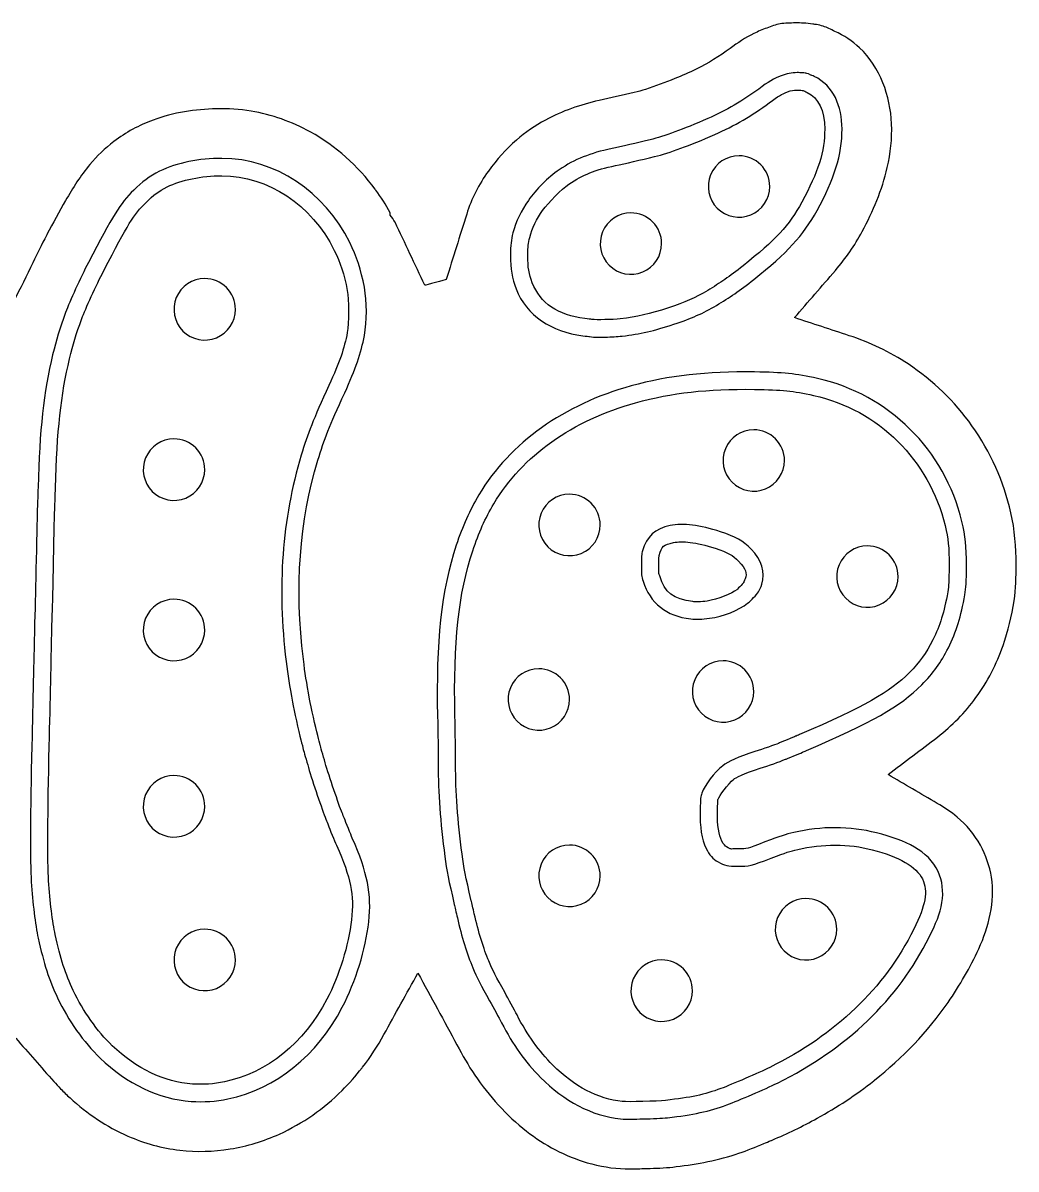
# Model space of a CAD drawing. Extents: x -7 to 363, y -7 to 111.
# Drawn here: x 261.4 to 363.2, y -6.3 to 111.3 of the extents above; entities that cross this region are included whole.
import ezdxf

# ---------------------------------------------------------------- set-up
doc = ezdxf.new("R2010")
doc.units = 0
doc.layers.get('0').update_dxf_attribs({"linetype": 'CONTINUOUS'})
doc.layers.add('Layer_2', color=7, linetype='CONTINUOUS')
doc.layers.add('Text', color=7, linetype='CONTINUOUS')

msp = doc.modelspace()

# ---------------------------------------------------------------- linework, layer by layer
at = {"color": 7}
for points in [[(340.590686, 111.258902)], [(340.78125, 106.166381)], [(281.77744, 97.367555)], [(329.81447, 58.000364)]]:
    msp.add_lwpolyline(points, close=True, dxfattribs=at)
for points in [[(336.41212, 75.470834), (336.41211, 75.471071)], [(303.96098, 35.230836), (303.96098, 35.228836)]]:
    msp.add_lwpolyline(points, dxfattribs=at)
for points in [[(337.67178, 110.7411), (337.215393, 110.573224), (336.763661, 110.391183), (336.328415, 110.173643)], [(339.017136, 111.16578), (338.554381, 111.075045), (338.112476, 110.904803), (337.67178, 110.7411)], [(340.590648, 111.258884), (340.065485, 111.250976), (339.536284, 111.25664), (339.017136, 111.16578)], [(341.422765, 111.241062), (341.145714, 111.256562), (340.868146, 111.261945), (340.590686, 111.258902)], [(342.388372, 111.136536), (342.069543, 111.192919), (341.745883, 111.22125), (341.422765, 111.241062)], [(342.763422, 111.096879), (342.637303, 111.099305), (342.512557, 111.115255), (342.388372, 111.136536)], [(343.425822, 110.927267), (343.209579, 110.999516), (342.988081, 111.059007), (342.763422, 111.096879)], [(344.637217, 110.398504), (344.235659, 110.579605), (343.845875, 110.790178), (343.425822, 110.927267)], [(336.328415, 110.173643), (335.467875, 109.751259), (334.666391, 109.219435), (333.897286, 108.649679)], [(347.185437, 108.703744), (346.44049, 109.4083), (345.572114, 109.978904), (344.637217, 110.398504)], [(333.897286, 108.649679), (332.810077, 107.834045), (331.639471, 107.133295), (330.425658, 106.523545)], [(349.561138, 105.135235), (349.026457, 106.470481), (348.235638, 107.714631), (347.185437, 108.703744)], [(330.425658, 106.523545), (329.704831, 106.163635), (328.959292, 105.856833), (328.21568, 105.547905)], [(339.14844, 105.853883), (338.40447, 105.568279), (337.82738, 105.228714), (336.83203, 104.484742)], [(340.78125, 106.166383), (340.27226, 106.166383), (339.64064, 106.042841), (339.14844, 105.853883)], [(341.32227, 106.142944), (341.14709, 106.158912), (340.97023, 106.166381), (340.78125, 106.166381)], [(341.60156, 106.107788), (341.49354, 106.126399), (341.40985, 106.13496), (341.32227, 106.142944)], [(342.17969, 105.922241), (341.77444, 106.125207), (341.70959, 106.089177), (341.60156, 106.107788)], [(342.52734, 105.764038), (342.37455, 105.832342), (342.1429, 105.940674), (342.17969, 105.922241)], [(328.21568, 105.547905), (327.233557, 105.146337), (326.240787, 104.768857), (325.230279, 104.44456)], [(345.38086, 100.387085), (345.37386, 102.683771), (344.50897, 104.878221), (342.52734, 105.764038)], [(350.461578, 100.912608), (350.395441, 102.356489), (350.097426, 103.792115), (349.561138, 105.135235)], [(324.053682, 104.1263), (322.859246, 103.838275), (321.661893, 103.562113), (320.460534, 103.304433)], [(325.230279, 104.44456), (324.843103, 104.320662), (324.449716, 104.21758), (324.053682, 104.1263)], [(336.83203, 104.484742), (335.28422, 103.327835), (333.44316, 102.258699), (331.60742, 101.453492)], [(281.242392, 102.455609), (279.029133, 102.414739), (276.807753, 102.072852), (274.725784, 101.305345)], [(284.767231, 102.213332), (283.603491, 102.406349), (282.421484, 102.484224), (281.242392, 102.455609)], [(320.460534, 103.304433), (318.549334, 102.882134), (316.680862, 102.233332), (314.958339, 101.298138)], [(274.725784, 101.305345), (273.284527, 100.775235), (271.913388, 100.043636), (270.697553, 99.10302)], [(290.841538, 100.088291), (288.956209, 101.132614), (286.894858, 101.863274), (284.767231, 102.213332)], [(314.958339, 101.298138), (313.898312, 100.724298), (312.899281, 100.037368), (311.988831, 99.247133)], [(331.60742, 101.453492), (329.05321, 100.333147), (327.12534, 99.636185), (325.71094, 99.287477)], [(297.501154, 94.202732), (295.730523, 96.604935), (293.456273, 98.643752), (290.841538, 100.088291)], [(342.8125, 92.029663), (344.56356, 95.219539), (345.38918, 97.755844), (345.38086, 100.387085)], [(350.018363, 96.437964), (350.353595, 97.902524), (350.520162, 99.409878), (350.461578, 100.912608)], [(270.697553, 99.10302), (269.796243, 98.407999), (268.970211, 97.615551), (268.235173, 96.74671)], [(311.988831, 99.247133), (310.906473, 98.309691), (309.939209, 97.24065), (309.10347, 96.078398)], [(325.71094, 99.287477), (324.4242, 98.970238), (322.67046, 98.566532), (321.78516, 98.381227)], [(321.78516, 98.381227), (319.50632, 97.904242), (317.98003, 97.297026), (316.36133, 96.197633)], [(268.235173, 96.74671), (267.279935, 95.610754), (266.48831, 94.349311), (265.744282, 93.068377)], [(281.77734, 97.367555), (279.43616, 97.371935), (277.18984, 96.949922), (275.37891, 96.051149)], [(294.89854, 88.738649), (292.27707, 93.980166), (287.26755, 97.357271), (281.77744, 97.367555)], [(347.435005, 89.86994), (348.551644, 91.945405), (349.489918, 94.134873), (350.018363, 96.437964)], [(275.37891, 96.051149), (274.36861, 95.549734), (273.58021, 94.971467), (272.73047, 94.119508)], [(309.10347, 96.078398), (308.137259, 94.730343), (307.375297, 93.233331), (306.880194, 91.649379)], [(316.36133, 96.197633), (315.22237, 95.424078), (314.01346, 94.196414), (313.21289, 93.07068)], [(272.73047, 94.119508), (271.33952, 92.724926), (270.57285, 91.501147), (268.07812, 86.683961)], [(297.557804, 94.125915), (297.565086, 94.115414), (297.516335, 94.182238), (297.501154, 94.202732)], [(299.039307, 91.802532), (298.595469, 92.607398), (298.09995, 93.383715), (297.557804, 94.125915)], [(265.744282, 93.068377), (265.076855, 91.915413), (264.45043, 90.739377), (263.833586, 89.558772)], [(313.21289, 93.07068), (312.48639, 92.04912), (311.92593, 90.892964), (311.62305, 89.72693)], [(299.050331, 91.564717), (299.045733, 91.643732), (299.048567, 91.724801), (299.039307, 91.802532)], [(336.33008, 84.961304), (339.71894, 87.643399), (341.39755, 89.452086), (342.8125, 92.029663)], [(299.537793, 90.833527), (299.375301, 91.077257), (299.212816, 91.320987), (299.050331, 91.564717)], [(302.585217, 84.365017), (301.569285, 86.521128), (300.553574, 88.677346), (299.537793, 90.833527)], [(306.880194, 91.649379), (306.1811, 89.414752), (305.478887, 87.181087), (304.778546, 84.946845)], [(263.78408, 89.463351), (263.299169, 88.54219), (262.841018, 87.607354), (262.384247, 86.672027)], [(263.833586, 89.558772), (263.828106, 89.547621), (263.798788, 89.491792), (263.78408, 89.463351)], [(311.62305, 89.72693), (311.43682, 89.00997), (311.37441, 88.481208), (311.37109, 87.412477)], [(344.69449, 85.875184), (345.744325, 87.105778), (346.678851, 88.438651), (347.435005, 89.86994)], [(296.38682, 84.152711), (296.04356, 85.944493), (295.59684, 87.34242), (294.89854, 88.738649)], [(311.37109, 87.412477), (311.36709, 86.066549), (311.53306, 85.052565), (311.94922, 83.980836)], [(262.384247, 86.672027), (261.091881, 84.036572), (259.800258, 81.400734), (258.508182, 78.765127)], [(268.07812, 86.683961), (267.2743, 85.131824), (266.17049, 82.747803), (265.73828, 81.558961)], [(340.496939, 81.046686), (341.895858, 82.656415), (343.29782, 84.263509), (344.69449, 85.875184)], [(304.778546, 84.946845), (304.778546, 84.946845), (302.589608, 84.364658), (302.585217, 84.365017)], [(332.50586, 82.303101), (333.84013, 83.090077), (334.87271, 83.807887), (336.33008, 84.961304)], [(296.38482, 79.215211), (296.65176, 80.692723), (296.67446, 82.651004), (296.38682, 84.152711)], [(311.94922, 83.980836), (313.00118, 81.271665), (315.59676, 79.57617), (318.78516, 79.185914)], [(328.12891, 80.359741), (329.9145, 80.952023), (331.12013, 81.485778), (332.50586, 82.303101)], [(265.73828, 81.558961), (265.12284, 79.866112), (264.79333, 78.792412), (264.41797, 77.244508)], [(322.82617, 79.148804), (324.6828, 79.360927), (326.09914, 79.686465), (328.12891, 80.359741)], [(346.113315, 79.193225), (344.241196, 79.811067), (342.369071, 80.428886), (340.496939, 81.046686)], [(294.36919, 73.340211), (295.50044, 75.80251), (296.05596, 77.395372), (296.38482, 79.215211)], [(318.78516, 79.185914), (319.09247, 79.148304), (319.46378, 79.099024), (319.4707, 79.098024)], [(319.4707, 79.098024), (320.06081, 79.012784), (320.47711, 79.041164), (321.08984, 79.053104)], [(321.08984, 79.053104), (321.70258, 79.065044), (322.32427, 79.091464), (322.82617, 79.148804)], [(352.154702, 76.294142), (350.286154, 77.530886), (348.246832, 78.508559), (346.113315, 79.193225)], [(264.41797, 77.244508), (263.50705, 73.488009), (263.06882, 69.42514), (262.91992, 63.640992)], [(336.41211, 75.471071), (331.435, 75.534401), (327.68515, 75.11818), (323.74023, 74.037477)], [(342.85353, 74.806771), (340.62603, 75.300842), (339.34499, 75.433513), (336.41212, 75.470834)], [(358.704514, 69.954617), (356.93508, 72.445837), (354.704334, 74.609269), (352.154702, 76.294142)], [(323.74023, 74.037477), (316.91536, 72.167819), (311.31093, 68.225545), (308.13281, 62.871461)], [(357.6797, 60.138802), (355.90283, 67.50381), (350.17583, 73.182656), (342.85353, 74.806771)], [(291.61528, 66.418336), (292.27088, 68.592855), (292.78887, 69.900475), (294.36919, 73.340211)], [(362.699227, 61.030696), (361.972781, 64.229748), (360.60612, 67.281573), (358.704514, 69.954617)], [(290.12896, 46.017946), (289.22502, 53.341865), (289.73574, 60.184112), (291.61528, 66.418336)], [(262.91992, 63.640992), (262.90152, 62.924543), (262.87112, 62.017373), (262.85552, 61.699586)], [(308.13281, 62.871461), (307.19499, 61.291551), (306.45118, 59.629084), (305.8125, 57.711305)], [(262.85552, 61.699586), (262.82762, 61.132501), (262.77892, 58.863162), (262.72857, 56.260133)], [(358.13673, 55.589974), (358.13973, 57.637099), (358.04003, 58.645214), (357.6797, 60.138802)], [(363.228302, 55.717564), (363.226097, 57.499526), (363.090529, 59.28917), (362.699227, 61.030696)], [(305.8125, 57.711305), (304.26905, 53.076797), (303.71589, 47.786806), (303.89258, 40.183961)], [(326.62893, 56.658568), (326.8969, 57.61443), (327.05541, 57.765365), (328.09963, 57.974974)], [(328.09963, 57.974974), (328.55344, 58.066064), (329.10818, 58.087236), (329.81447, 58.000364)], [(329.81445, 58.000368), (330.52059, 57.913518), (331.36942, 57.717115), (332.37109, 57.390992)], [(326.58203, 55.658568), (326.58185, 56.471102), (326.59793, 56.548241), (326.62893, 56.658568)], [(332.37109, 57.390992), (333.73884, 56.945684), (334.14902, 56.699791), (334.77148, 56.068727)], [(262.72857, 56.260133), (262.67837, 53.665449), (262.61301, 51.069924), (262.60747, 50.963258)], [(326.67773, 54.555052), (326.52547, 55.039072), (326.58203, 54.672089), (326.58203, 55.658568)], [(334.77148, 56.068727), (335.57202, 55.257118), (335.63264, 54.817843), (335.45312, 54.265992)], [(357.97071, 52.613412), (358.10101, 53.366061), (358.13393, 53.932947), (358.13673, 55.589974)], [(363.032821, 52.019902), (363.213278, 53.243422), (363.225662, 54.483249), (363.228302, 55.717564)], [(330.07617, 51.922239), (328.06664, 52.160068), (327.21026, 52.86224), (326.67773, 54.555052)], [(335.45312, 54.265992), (335.40462, 54.116897), (335.1609, 53.673698), (335.31641, 53.908571)], [(334.58203, 53.144899), (334.11929, 52.772567), (332.60921, 52.125776), (331.55078, 51.982789)], [(335.31641, 53.908571), (335.34431, 53.950731), (334.73949, 53.271596), (334.58203, 53.144899)], [(331.55078, 51.982789), (330.91192, 51.896479), (330.32811, 51.892429), (330.07617, 51.922239)], [(356.28321, 47.199349), (357.10314, 48.830878), (357.59279, 50.430496), (357.97071, 52.613412)], [(361.892855, 47.427936), (362.413167, 48.919305), (362.78023, 50.461597), (363.032821, 52.019902)], [(262.60747, 50.963258), (262.58527, 50.535647), (262.55777, 49.535863), (262.53907, 48.605836)], [(262.53907, 48.605836), (262.49017, 46.167462), (262.39225, 41.838329), (262.28126, 37.148805)], [(353.56056, 43.402474), (354.70977, 44.558745), (355.53592, 45.712355), (356.28321, 47.199349)], [(359.10364, 42.080447), (360.294593, 43.709815), (361.232117, 45.521587), (361.892855, 47.427936)], [(290.77349, 41.935914), (290.44168, 43.722592), (290.31355, 44.522211), (290.12896, 46.017946)], [(341.72267, 36.654427), (348.44463, 39.549766), (351.30118, 41.129195), (353.56056, 43.402474)], [(291.59771, 38.211305), (291.39945, 38.982447), (290.90978, 41.202048), (290.77349, 41.935914)], [(355.164929, 38.040726), (356.655818, 39.196761), (357.99352, 40.553941), (359.10364, 42.080447)], [(303.89258, 40.183961), (303.93008, 38.570991), (303.96158, 36.316209), (303.96098, 35.230836)], [(291.85552, 37.201539), (291.81432, 37.368267), (291.70482, 37.794695), (291.59771, 38.211305)], [(350.092966, 34.195975), (351.783412, 35.477834), (353.476341, 36.756429), (355.164929, 38.040726)], [(262.28126, 37.148805), (262.11891, 30.288757), (262.08721, 25.312666), (262.22466, 23.19568)], [(292.36528, 35.404664), (292.15306, 36.12769), (291.86743, 37.153285), (291.85552, 37.201539)], [(340.42189, 36.111459), (340.8292, 36.274721), (341.07582, 36.367712), (341.33985, 36.486459)], [(341.33985, 36.486459), (341.38545, 36.506979), (341.57678, 36.591588), (341.72267, 36.654427)], [(294.09966, 30.279664), (293.76988, 31.092248), (292.76968, 34.026902), (292.36528, 35.404664)], [(336.99024, 34.843881), (337.86875, 35.122724), (338.93796, 35.483551), (339.56642, 35.761849)], [(339.56642, 35.761849), (339.53952, 35.749949), (340.02899, 35.953984), (340.42189, 36.111459)], [(303.96098, 35.228836), (303.96004, 32.354198), (304.1816, 29.327346), (304.64262, 25.789383)], [(334.26759, 33.716927), (334.42571, 33.844776), (335.32722, 34.316025), (336.99024, 34.843881)], [(355.136714, 31.240641), (353.455465, 32.22575), (351.774215, 33.21086), (350.092966, 34.195975)], [(332.66407, 31.666146), (332.76654, 31.943895), (333.69272, 33.252127), (334.26759, 33.716927)], [(332.61137, 30.529424), (332.62257, 31.117762), (332.63627, 31.449748), (332.64847, 31.580206)], [(332.64847, 31.580206), (332.66067, 31.710664), (332.63407, 31.584706), (332.66407, 31.666146)], [(357.174468, 29.840323), (356.543054, 30.372441), (355.853497, 30.832078), (355.136714, 31.240641)], [(294.33989, 29.674196), (294.27799, 29.838167), (294.18069, 30.079993), (294.09966, 30.279664)], [(295.15239, 27.683961), (295.01494, 27.995905), (294.46923, 29.331741), (294.33989, 29.674196)], [(333.05863, 27.377081), (332.72967, 28.070927), (332.57921, 28.844254), (332.61137, 30.529424)], [(359.567473, 26.94945), (358.964935, 28.055135), (358.138972, 29.033151), (357.174468, 29.840323)], [(340.41801, 28.254034), (339.58228, 28.056176), (339.06568, 27.886395), (337.4766, 27.285284)], [(348.92387, 28.214974), (346.18971, 28.912016), (343.22834, 28.919389), (340.41801, 28.254034)], [(355.23246, 24.242318), (354.20958, 26.428206), (351.88997, 27.458803), (348.92387, 28.214974)], [(296.83599, 19.109742), (297.15695, 21.930204), (296.70305, 24.164772), (295.15239, 27.683961)], [(333.52152, 26.800909), (333.39715, 26.869259), (333.23366, 27.007921), (333.05863, 27.377081)], [(337.4766, 27.285284), (335.46821, 26.525553), (335.78141, 26.577555), (334.68559, 26.576299)], [(334.68559, 26.576299), (333.70165, 26.575199), (334.12681, 26.46826), (333.52152, 26.800909)], [(360.704119, 23.657013), (360.522446, 24.810207), (360.120454, 25.923382), (359.567473, 26.94945)], [(304.64262, 25.789383), (304.82874, 24.361009), (305.02937, 23.338156), (305.61332, 20.855789)], [(355.62113, 21.060677), (355.8099, 22.162533), (355.67573, 23.29506), (355.23246, 24.242318)], [(360.581704, 19.883514), (360.827309, 21.122726), (360.902202, 22.405492), (360.704119, 23.657013)], [(262.22466, 23.19568), (262.36547, 21.025985), (262.62206, 18.8329), (262.93364, 17.416383)], [(305.61332, 20.855789), (305.65882, 20.662465), (305.80176, 20.046329), (305.92387, 19.512039)], [(354.33012, 17.53724), (354.98865, 18.855293), (355.43236, 19.958822), (355.62113, 21.060677)], [(294.11919, 10.332399), (295.50872, 13.003943), (296.50629, 16.212451), (296.83599, 19.109742)], [(305.92387, 19.512039), (306.35467, 17.627036), (306.92372, 15.755449), (307.50785, 14.38118)], [(359.399923, 16.335613), (359.916198, 17.472197), (360.342821, 18.655868), (360.581704, 19.883514)], [(262.93364, 17.416383), (263.49414, 14.868308), (264.06454, 13.087721), (264.91802, 11.291383)], [(338.75199, 2.566533), (345.82977, 6.05928), (351.11773, 11.107717), (354.33012, 17.53724)], [(356.249007, 10.82671), (357.460294, 12.564395), (358.518186, 14.40954), (359.399923, 16.335613)], [(307.50785, 14.38118), (307.9072, 13.441602), (308.35939, 12.55814), (309.22465, 11.008133)], [(298.39011, 7.536578), (299.553774, 9.63909), (300.718931, 11.740776), (301.883225, 13.842947)], [(301.883225, 13.842947), (303.217431, 11.388113), (304.55463, 8.934893), (305.886625, 6.478869)], [(264.91802, 11.291383), (266.0225, 8.966788), (267.57217, 6.766235), (269.30278, 5.107789)], [(309.22465, 11.008133), (309.6203, 10.299372), (310.19118, 9.244396), (310.46098, 8.72493)], [(348.712775, 2.857487), (351.587629, 5.135894), (354.150231, 7.81586), (356.249007, 10.82671)], [(282.38677, 0.93591), (287.33719, 1.96209), (291.56418, 5.420127), (294.11919, 10.332399)], [(310.46098, 8.72493), (311.60582, 6.520624), (312.88237, 4.726398), (314.45707, 3.144853)], [(260.647784, 7.155802), (261.942878, 5.67908), (263.234916, 4.199668), (264.532315, 2.724968)], [(296.204007, 4.186005), (297.02059, 5.242252), (297.748302, 6.366136), (298.39011, 7.536578)], [(305.886625, 6.478869), (306.438088, 5.416158), (307.040985, 4.379413), (307.711159, 3.386927)], [(269.30278, 5.107789), (272.02127, 2.50267), (275.27601, 0.90407), (278.63091, 0.68201)], [(294.093628, 1.793699), (294.82631, 2.520592), (295.511124, 3.295537), (296.145165, 4.109852)], [(296.145165, 4.109852), (296.138758, 4.102129), (296.188265, 4.165544), (296.204007, 4.186005)], [(264.532315, 2.724968), (264.760823, 2.471526), (264.990611, 2.218646), (265.232329, 1.977791)], [(307.711159, 3.386927), (309.174904, 1.214739), (310.946259, -0.762825), (313.020304, -2.369055)], [(314.45707, 3.144853), (316.87687, 0.714533), (319.68461, -0.801727), (322.6641, -1.103197)], [(333.57426, 0.330213), (334.83968, 0.797893), (337.4847, 1.941163), (338.75199, 2.566533)], [(342.824582, -1.0501), (344.861133, 0.072808), (346.810387, 1.355706), (348.636244, 2.796604)], [(348.636244, 2.796604), (348.632528, 2.794147), (348.692044, 2.840926), (348.712775, 2.857487)], [(265.232329, 1.977791), (265.551844, 1.663151), (265.862206, 1.33866), (266.197526, 1.040411)], [(287.678565, -2.663114), (290.065692, -1.585506), (292.237396, -0.050502), (294.093628, 1.793699)], [(266.197526, 1.040411), (267.95409, -0.565057), (269.95556, -1.912246), (272.136479, -2.870759)], [(278.63091, 0.68201), (279.89901, 0.59811), (281.16232, 0.68209), (282.38677, 0.93591)], [(327.48051, -0.986197), (330.10155, -0.696767), (331.74884, -0.344447), (333.57426, 0.330213)], [(322.6641, -1.103197), (323.34528, -1.172097), (324.04668, -1.136197), (325.00199, -1.111197)], [(325.00199, -1.111197), (325.95731, -1.085997), (326.87882, -1.052697), (327.48051, -0.986197)], [(338.202449, -3.288809), (339.774033, -2.608978), (341.325226, -1.878318), (342.824582, -1.0501)], [(272.136479, -2.870759), (273.822894, -3.612034), (275.617373, -4.112624), (277.44844, -4.322713)], [(282.627755, -4.196896), (284.369384, -3.912141), (286.070911, -3.389957), (287.678565, -2.663114)], [(313.020304, -2.369055), (314.880202, -3.809726), (316.988899, -4.948943), (319.253127, -5.604993)], [(337.350369, -3.651254), (337.604157, -3.544921), (337.857428, -3.437372), (338.110202, -3.328639)], [(338.110202, -3.328639), (338.115556, -3.326561), (338.176584, -3.299933), (338.202449, -3.288809)], [(277.44844, -4.322713), (279.169791, -4.516808), (280.917775, -4.473412), (282.627755, -4.196896)], [(328.365409, -6.008372), (330.547298, -5.75522), (332.722334, -5.352636), (334.803572, -4.637636)], [(334.803572, -4.637636), (335.664578, -4.341107), (336.509237, -3.999538), (337.350369, -3.651254)], [(319.253127, -5.604993), (320.520674, -5.972056), (321.832681, -6.191588), (323.152046, -6.237107)], [(323.152046, -6.237107), (323.721197, -6.256704), (324.290632, -6.237107), (324.859198, -6.210234)], [(324.859198, -6.210234), (325.07507, -6.202045), (325.291036, -6.197081), (325.506971, -6.191166)], [(325.506971, -6.191166), (325.56267, -6.189843), (325.636593, -6.187449), (325.699196, -6.185874)], [(325.699196, -6.185874), (326.589827, -6.164129), (327.481051, -6.120361), (328.365409, -6.008372)]]:
    msp.add_open_spline(points, degree=3, dxfattribs=at)
at = {"layer": 'Layer_2', "color": 7}
for points in [[(334.813599, 97.643452)], [(323.726761, 91.785066)], [(280.009341, 85.044772)], [(336.325441, 69.548396)], [(276.859671, 68.603495)], [(317.427421, 62.934089)], [(347.97922, 57.642643)], [(276.859671, 52.162218)], [(333.175771, 45.862878)], [(314.277751, 45.043963)], [(276.859671, 34.083112)], [(317.427421, 26.964858)], [(341.67988, 21.484432)], [(280.009341, 18.334762)], [(326.876431, 15.185092)]]:
    msp.add_lwpolyline(points, close=True, dxfattribs=at)
for points in [[(334.813599, 97.643452), (333.539676, 97.643452), (332.391192, 96.87606), (331.903683, 95.699109)], [(337.040752, 96.720935), (336.450074, 97.311613), (335.648943, 97.643452), (334.813599, 97.643452)], [(337.963269, 94.493782), (337.963269, 95.329127), (337.63143, 96.130258), (337.040752, 96.720935)], [(331.903683, 95.699109), (331.416174, 94.522158), (331.685647, 93.167429), (332.586446, 92.266629)], [(336.018926, 91.583867), (337.195877, 92.071376), (337.963269, 93.21986), (337.963269, 94.493782)], [(323.726761, 91.785066), (322.452838, 91.785066), (321.304354, 91.017674), (320.816845, 89.840723)], [(325.953914, 90.862549), (325.363236, 91.453227), (324.562105, 91.785066), (323.726761, 91.785066)], [(332.586446, 92.266629), (333.487245, 91.36583), (334.841975, 91.096358), (336.018926, 91.583867)], [(326.876431, 88.635396), (326.876431, 89.470741), (326.544591, 90.271872), (325.953914, 90.862549)], [(320.816845, 89.840723), (320.329336, 88.663772), (320.598808, 87.309042), (321.499608, 86.408243)], [(324.932087, 85.725481), (326.109038, 86.21299), (326.876431, 87.361474), (326.876431, 88.635396)], [(321.499608, 86.408243), (322.400407, 85.507444), (323.755136, 85.237971), (324.932087, 85.725481)], [(280.009341, 85.044772), (278.735418, 85.044772), (277.586934, 84.27738), (277.099425, 83.100429)], [(282.236494, 84.122255), (281.645816, 84.712933), (280.844685, 85.044772), (280.009341, 85.044772)], [(283.159011, 81.895102), (283.159011, 82.730447), (282.827172, 83.531578), (282.236494, 84.122255)], [(277.099425, 83.100429), (276.611916, 81.923478), (276.881389, 80.568749), (277.782188, 79.667949)], [(281.214668, 78.985187), (282.391619, 79.472696), (283.159011, 80.62118), (283.159011, 81.895102)], [(277.782188, 79.667949), (278.682987, 78.76715), (280.037717, 78.497678), (281.214668, 78.985187)], [(336.325441, 69.548396), (335.051518, 69.548396), (333.903034, 68.781004), (333.415525, 67.604053)], [(338.552594, 68.625879), (337.961916, 69.216557), (337.160785, 69.548396), (336.325441, 69.548396)], [(276.859671, 68.603495), (275.585748, 68.603495), (274.437264, 67.836103), (273.949755, 66.659152)], [(279.086824, 67.680978), (278.496146, 68.271656), (277.695015, 68.603495), (276.859671, 68.603495)], [(339.475111, 66.398726), (339.475111, 67.23407), (339.143271, 68.035201), (338.552594, 68.625879)], [(280.009341, 65.453825), (280.009341, 66.289169), (279.677502, 67.0903), (279.086824, 67.680978)], [(333.415525, 67.604053), (332.928016, 66.427102), (333.197488, 65.072372), (334.098288, 64.171573)], [(273.949755, 66.659152), (273.462246, 65.482201), (273.731719, 64.127471), (274.632518, 63.226672)], [(337.530767, 63.48881), (338.707718, 63.976319), (339.475111, 65.124803), (339.475111, 66.398726)], [(278.064998, 62.543909), (279.241949, 63.031418), (280.009341, 64.179902), (280.009341, 65.453825)], [(334.098288, 64.171573), (334.999087, 63.270774), (336.353816, 63.001301), (337.530767, 63.48881)], [(274.632518, 63.226672), (275.533317, 62.325873), (276.888047, 62.0564), (278.064998, 62.543909)], [(317.427421, 62.934089), (316.153498, 62.934089), (315.005014, 62.166697), (314.517505, 60.989746)], [(319.654574, 62.011572), (319.063896, 62.60225), (318.262765, 62.934089), (317.427421, 62.934089)], [(320.577091, 59.784419), (320.577091, 60.619763), (320.245251, 61.420894), (319.654574, 62.011572)], [(314.517505, 60.989746), (314.029996, 59.812795), (314.299468, 58.458065), (315.200268, 57.557266)], [(318.632747, 56.874503), (319.809698, 57.362012), (320.577091, 58.510496), (320.577091, 59.784419)], [(347.97922, 57.642643), (346.705297, 57.642643), (345.556813, 56.875251), (345.069304, 55.6983)], [(350.206373, 56.720126), (349.615695, 57.310804), (348.814564, 57.642643), (347.97922, 57.642643)], [(315.200268, 57.557266), (316.101067, 56.656467), (317.455796, 56.386994), (318.632747, 56.874503)], [(351.12889, 54.492973), (351.12889, 55.328318), (350.79705, 56.129449), (350.206373, 56.720126)], [(345.069304, 55.6983), (344.581795, 54.521349), (344.851267, 53.16662), (345.752067, 52.26582)], [(349.184546, 51.583058), (350.361497, 52.070567), (351.12889, 53.219051), (351.12889, 54.492973)], [(276.859671, 52.162218), (275.585748, 52.162218), (274.437264, 51.394825), (273.949755, 50.217874)], [(279.086824, 51.239701), (278.496146, 51.830378), (277.695015, 52.162218), (276.859671, 52.162218)], [(345.752067, 52.26582), (346.652866, 51.365021), (348.007595, 51.095549), (349.184546, 51.583058)], [(280.009341, 49.012548), (280.009341, 49.847892), (279.677502, 50.649023), (279.086824, 51.239701)], [(273.949755, 50.217874), (273.462246, 49.040923), (273.731719, 47.686194), (274.632518, 46.785395)], [(278.064998, 46.102632), (279.241949, 46.590141), (280.009341, 47.738625), (280.009341, 49.012548)], [(274.632518, 46.785395), (275.533317, 45.884595), (276.888047, 45.615123), (278.064998, 46.102632)], [(333.175771, 45.862878), (331.901848, 45.862878), (330.753364, 45.095485), (330.265855, 43.918534)], [(335.402924, 44.940361), (334.812246, 45.531038), (334.011115, 45.862878), (333.175771, 45.862878)], [(314.277751, 45.043963), (313.003828, 45.043963), (311.855344, 44.276571), (311.367835, 43.09962)], [(316.504904, 44.121446), (315.914226, 44.712124), (315.113095, 45.043963), (314.277751, 45.043963)], [(336.325441, 42.713208), (336.325441, 43.548552), (335.993601, 44.349683), (335.402924, 44.940361)], [(317.427421, 41.894293), (317.427421, 42.729638), (317.095581, 43.530769), (316.504904, 44.121446)], [(330.265855, 43.918534), (329.778346, 42.741583), (330.047818, 41.386854), (330.948618, 40.486055)], [(311.367835, 43.09962), (310.880326, 41.922669), (311.149798, 40.56794), (312.050598, 39.66714)], [(334.381097, 39.803292), (335.558048, 40.290801), (336.325441, 41.439285), (336.325441, 42.713208)], [(315.483077, 38.984378), (316.660028, 39.471887), (317.427421, 40.620371), (317.427421, 41.894293)], [(330.948618, 40.486055), (331.849417, 39.585255), (333.204146, 39.315783), (334.381097, 39.803292)], [(312.050598, 39.66714), (312.951397, 38.766341), (314.306126, 38.496869), (315.483077, 38.984378)], [(276.859671, 34.083112), (275.585748, 34.083112), (274.437264, 33.315719), (273.949755, 32.138768)], [(279.086824, 33.160595), (278.496146, 33.751273), (277.695015, 34.083112), (276.859671, 34.083112)], [(280.009341, 30.933442), (280.009341, 31.768786), (279.677502, 32.569917), (279.086824, 33.160595)], [(273.949755, 32.138768), (273.462246, 30.961817), (273.731719, 29.607088), (274.632518, 28.706289)], [(278.064998, 28.023526), (279.241949, 28.511035), (280.009341, 29.659519), (280.009341, 30.933442)], [(274.632518, 28.706289), (275.533317, 27.805489), (276.888047, 27.536017), (278.064998, 28.023526)], [(317.427421, 26.964858), (316.153498, 26.964858), (315.005014, 26.197465), (314.517505, 25.020514)], [(319.654574, 26.042341), (319.063896, 26.633018), (318.262765, 26.964858), (317.427421, 26.964858)], [(320.577091, 23.815188), (320.577091, 24.650532), (320.245251, 25.451663), (319.654574, 26.042341)], [(314.517505, 25.020514), (314.029996, 23.843563), (314.299468, 22.488834), (315.200268, 21.588035)], [(318.632747, 20.905272), (319.809698, 21.392781), (320.577091, 22.541265), (320.577091, 23.815188)], [(315.200268, 21.588035), (316.101067, 20.687235), (317.455796, 20.417763), (318.632747, 20.905272)], [(341.67988, 21.484432), (340.405957, 21.484432), (339.257473, 20.717039), (338.769964, 19.540088)], [(343.907033, 20.561915), (343.316355, 21.152593), (342.515224, 21.484432), (341.67988, 21.484432)], [(344.82955, 18.334762), (344.82955, 19.170106), (344.49771, 19.971237), (343.907033, 20.561915)], [(338.769964, 19.540088), (338.282455, 18.363137), (338.551927, 17.008408), (339.452727, 16.107609)], [(280.009341, 18.334762), (278.735418, 18.334762), (277.586934, 17.567369), (277.099425, 16.390418)], [(282.236494, 17.412245), (281.645816, 18.002923), (280.844685, 18.334762), (280.009341, 18.334762)], [(342.885206, 15.424846), (344.062157, 15.912355), (344.82955, 17.060839), (344.82955, 18.334762)], [(283.159011, 15.185092), (283.159011, 16.020436), (282.827172, 16.821567), (282.236494, 17.412245)], [(277.099425, 16.390418), (276.611916, 15.213467), (276.881389, 13.858738), (277.782188, 12.957939)], [(339.452727, 16.107609), (340.353526, 15.206809), (341.708255, 14.937337), (342.885206, 15.424846)], [(281.214668, 12.275176), (282.391619, 12.762685), (283.159011, 13.911169), (283.159011, 15.185092)], [(326.876431, 15.185092), (325.602508, 15.185092), (324.454024, 14.417699), (323.966515, 13.240748)], [(329.103584, 14.262575), (328.512906, 14.853253), (327.711775, 15.185092), (326.876431, 15.185092)], [(330.026101, 12.035422), (330.026101, 12.870766), (329.694261, 13.671897), (329.103584, 14.262575)], [(277.782188, 12.957939), (278.682987, 12.057139), (280.037717, 11.787667), (281.214668, 12.275176)], [(323.966515, 13.240748), (323.479006, 12.063797), (323.748478, 10.709068), (324.649278, 9.808269)], [(328.081757, 9.125506), (329.258708, 9.613015), (330.026101, 10.761499), (330.026101, 12.035422)], [(324.649278, 9.808269), (325.550077, 8.907469), (326.904806, 8.637997), (328.081757, 9.125506)]]:
    msp.add_open_spline(points, degree=3, dxfattribs=at)
at = {"layer": 'Text', "color": 7}
for points in [[(319.726201, 80.863646)], [(331.789418, 50.216093)], [(278.749082, 2.461351)], [(322.844368, 0.67123)]]:
    msp.add_lwpolyline(points, close=True, dxfattribs=at)
for points in [[(337.899765, 103.057336), (338.872509, 103.78441), (339.124092, 103.935348), (339.788131, 104.190268)], [(339.788131, 104.190268), (340.193651, 104.34595), (340.385309, 104.383179), (340.781134, 104.383179)], [(340.781134, 104.383179), (341.050903, 104.383179), (341.320842, 104.358517), (341.381007, 104.328381)], [(341.381007, 104.328381), (341.441166, 104.298239), (341.629623, 104.21134), (341.799788, 104.135269)], [(341.799788, 104.135269), (342.947275, 103.622329), (343.592473, 102.275818), (343.598463, 100.381463)], [(332.324862, 99.821612), (334.288769, 100.683036), (336.232815, 101.811376), (337.899765, 103.057336)], [(343.598463, 100.381463), (343.605657, 98.107964), (342.92708, 95.942903), (341.249528, 92.886928)], [(326.139402, 97.556775), (327.718004, 97.945965), (329.719405, 98.678784), (332.324862, 99.821612)], [(322.151441, 96.635292), (323.082647, 96.830205), (324.830424, 97.234055), (326.139402, 97.556775)], [(317.363955, 94.723204), (318.835733, 95.722811), (319.985079, 96.181848), (322.151441, 96.635292)], [(276.172142, 94.453228), (277.632518, 95.178015), (279.664956, 95.58861), (281.77274, 95.584667)], [(281.77274, 95.584667), (286.534714, 95.575747), (290.947351, 92.650723), (293.302378, 87.941954)], [(273.991468, 92.858909), (274.766854, 93.636314), (275.275626, 94.008282), (276.172142, 94.453228)], [(314.666621, 92.036521), (315.230582, 92.829541), (316.634063, 94.22748), (317.363955, 94.723204)], [(269.662108, 85.86318), (272.148502, 90.664278), (272.714088, 91.578189), (273.991468, 92.858909)], [(341.249528, 92.886928), (339.939063, 90.49969), (338.541133, 88.985599), (335.222552, 86.359131)], [(313.350091, 89.277698), (313.584181, 90.178884), (314.070924, 91.198882), (314.666621, 92.036521)], [(313.155019, 87.406524), (313.158295, 88.459751), (313.172198, 88.592849), (313.350091, 89.277698)], [(293.302378, 87.941954), (293.929415, 86.688207), (294.311879, 85.504333), (294.635338, 83.815902)], [(313.611923, 84.624469), (313.249119, 85.558809), (313.151095, 86.155657), (313.155019, 87.406524)], [(267.414226, 80.949713), (267.756892, 81.892261), (268.902798, 84.397001), (269.662108, 85.86318)], [(335.222552, 86.359131), (333.800942, 85.23401), (332.876407, 84.590466), (331.600438, 83.837874)], [(319.001777, 80.955786), (316.240442, 81.293769), (314.425558, 82.529091), (313.611923, 84.624469)], [(294.635338, 83.815902), (294.793489, 82.990383), (294.790975, 80.416792), (294.63118, 79.532367)], [(331.600438, 83.837874), (330.301798, 83.071915), (329.287761, 82.622912), (327.568867, 82.052755)], [(327.568867, 82.052755), (325.603233, 81.400751), (324.387738, 81.122573), (322.623891, 80.921052)], [(266.151448, 76.823662), (266.515827, 78.326301), (266.81046, 79.289), (267.414226, 80.949713)], [(319.726201, 80.863646), (319.639585, 80.876156), (319.313594, 80.917625), (319.001777, 80.955786)], [(322.623891, 80.921052), (321.871983, 80.835148), (320.158499, 80.801201), (319.726201, 80.863646)], [(294.63118, 79.532367), (294.330399, 77.8679), (293.853741, 76.487927), (292.749057, 74.08346)], [(264.703242, 63.5951), (264.850389, 69.311357), (265.278876, 73.225317), (266.151448, 76.823662)], [(292.749057, 74.08346), (291.157888, 70.620096), (290.582437, 69.172155), (289.907576, 66.933737)], [(324.2106, 72.316136), (327.995162, 73.352909), (331.518484, 73.749785), (336.38793, 73.687825)], [(336.38793, 73.687825), (339.283447, 73.65098), (340.301439, 73.54696), (342.466781, 73.066675)], [(342.466781, 73.066675), (349.125649, 71.589712), (354.323153, 66.44331), (355.944956, 59.721034)], [(309.665494, 61.961719), (312.568544, 66.852387), (317.762079, 70.549582), (324.2106, 72.316136)], [(289.907576, 66.933737), (287.949583, 60.439314), (287.42973, 53.338928), (288.360256, 45.799531)], [(264.636658, 61.610816), (264.654549, 61.974601), (264.684515, 62.867529), (264.703242, 63.5951)], [(264.512763, 56.224901), (264.563007, 58.823369), (264.618762, 61.24703), (264.636658, 61.610816)], [(307.503308, 57.149672), (308.109015, 58.96843), (308.795202, 60.495579), (309.665494, 61.961719)], [(332.923299, 59.085987), (330.759067, 59.790616), (329.102517, 59.994367), (327.74819, 59.722514)], [(327.74819, 59.722514), (326.228279, 59.417419), (325.319883, 58.589418), (324.913059, 57.138314)], [(336.041189, 57.320484), (335.234181, 58.138646), (334.424073, 58.597368), (332.923299, 59.085987)], [(355.944956, 59.721034), (356.286619, 58.304847), (356.356321, 57.599953), (356.352945, 55.594982)], [(305.676115, 40.224653), (305.501875, 47.722247), (306.04782, 52.779282), (307.503308, 57.149672)], [(324.913059, 57.138314), (324.822493, 56.815286), (324.798316, 56.502833), (324.798505, 55.657975)], [(337.148745, 53.714652), (337.544854, 54.932333), (337.159587, 56.186627), (336.041189, 57.320484)], [(264.388729, 50.870481), (264.406707, 51.216945), (264.462519, 53.626436), (264.512763, 56.224901)], [(324.798505, 55.657975), (324.798505, 54.658155), (324.810587, 54.549472), (324.977104, 54.020151)], [(356.352945, 55.594982), (356.350173, 53.951488), (356.332, 53.602562), (356.213446, 52.917773)], [(324.977104, 54.020151), (325.688262, 51.759494), (327.344667, 50.448892), (329.868119, 50.15024)], [(335.698946, 51.756049), (336.063709, 52.049541), (336.595928, 52.613471), (336.802156, 52.924979)], [(336.802156, 52.924979), (336.899159, 53.071502), (337.055125, 53.42686), (337.148745, 53.714652)], [(356.213446, 52.917773), (355.852916, 50.835325), (355.433544, 49.482806), (354.689012, 48.001302)], [(331.789418, 50.216093), (333.194001, 50.405842), (334.813895, 51.043915), (335.698946, 51.756049)], [(264.322536, 48.571235), (264.340967, 49.489357), (264.370757, 50.524018), (264.388729, 50.870481)], [(329.868119, 50.15024), (330.361792, 50.091814), (331.042071, 50.115127), (331.789418, 50.216093)], [(264.065308, 37.10648), (264.176322, 41.797214), (264.273483, 46.127607), (264.322536, 48.571235)], [(354.689012, 48.001302), (354.003719, 46.637684), (353.341583, 45.713823), (352.294375, 44.660182)], [(288.360256, 45.799531), (288.547775, 44.280156), (288.684301, 43.411735), (289.018808, 41.610489)], [(352.294375, 44.660182), (350.2692, 42.622547), (347.692385, 41.167469), (341.017939, 38.292595)], [(289.018808, 41.610489), (289.174213, 40.77371), (289.649215, 38.634297), (289.871959, 37.767904)], [(305.744255, 35.228017), (305.744885, 36.347794), (305.713962, 38.59628), (305.676115, 40.224653)], [(289.871959, 37.767904), (289.978847, 37.352154), (290.092795, 36.904637), (290.12518, 36.773428)], [(339.758071, 37.766808), (339.359637, 37.607114), (338.948605, 37.438783), (338.844666, 37.39276)], [(340.608482, 38.113839), (340.539189, 38.082676), (340.156504, 37.926516), (339.758071, 37.766808)], [(341.017939, 38.292595), (340.86203, 38.225438), (340.677774, 38.145002), (340.608482, 38.113839)], [(264.004287, 23.310976), (263.881002, 25.210378), (263.903352, 30.263381), (264.065308, 37.10648)], [(290.12518, 36.773428), (290.17834, 36.558015), (290.43844, 35.638765), (290.654778, 34.901717)], [(336.450923, 36.542532), (334.71555, 35.991711), (333.692594, 35.546637), (333.145779, 35.104518)], [(338.844666, 37.39276), (338.490782, 37.236051), (337.271998, 36.803148), (336.450923, 36.542532)], [(290.654778, 34.901717), (291.085993, 33.432592), (292.044495, 30.603804), (292.447722, 29.61024)], [(306.409717, 26.019698), (305.956102, 29.500928), (305.743348, 32.444905), (305.744255, 35.228017)], [(333.145779, 35.104518), (332.266461, 34.393568), (331.305566, 33.135244), (330.991153, 32.282968)], [(330.991153, 32.282968), (330.869425, 31.952984), (330.850413, 31.752891), (330.827685, 30.562404)], [(330.827685, 30.562404), (330.793039, 28.747388), (330.97, 27.61883), (331.44698, 26.6128)], [(292.447722, 29.61024), (292.525046, 29.419717), (292.625785, 29.164619), (292.671581, 29.043356)], [(292.671581, 29.043356), (292.833033, 28.615858), (293.34207, 27.369099), (293.52031, 26.96458)], [(340.828958, 26.519526), (343.358509, 27.118404), (346.048138, 27.106612), (348.482644, 26.485963)], [(293.52031, 26.96458), (295.024523, 23.550785), (295.358527, 21.895268), (295.064436, 19.310914)], [(307.349718, 21.263716), (306.76941, 23.730613), (306.589167, 24.642562), (306.409717, 26.019698)], [(331.44698, 26.6128), (331.746822, 25.980403), (332.157167, 25.51635), (332.661744, 25.239046)], [(338.10748, 25.618191), (339.68709, 26.215721), (340.041446, 26.333084), (340.828958, 26.519526)], [(348.482644, 26.485963), (351.209811, 25.790705), (353.039341, 24.721814), (353.617734, 23.485801)], [(332.661744, 25.239046), (333.368367, 24.850705), (333.636983, 24.79151), (334.687108, 24.792694)], [(334.687108, 24.792694), (335.841311, 24.794017), (336.082664, 24.852248), (338.10748, 25.618191)], [(264.67642, 17.799079), (264.407696, 19.020722), (264.140554, 21.211456), (264.004287, 23.310976)], [(353.617734, 23.485801), (354.213091, 22.213555), (353.972972, 20.812506), (352.734906, 18.334535)], [(307.661774, 19.909364), (307.539044, 20.446376), (307.398619, 21.055837), (307.349718, 21.263716)], [(295.064436, 19.310914), (294.765135, 16.680763), (293.812971, 13.608027), (292.537185, 11.155184)], [(309.147996, 15.078583), (308.633391, 16.289291), (308.072321, 18.112981), (307.661774, 19.909364)], [(266.529497, 12.057211), (265.736725, 13.725768), (265.220695, 15.32471), (264.67642, 17.799079)], [(352.734906, 18.334535), (349.703286, 12.266815), (344.74912, 7.515167), (337.962759, 4.166236)], [(310.780508, 11.878033), (309.926444, 13.407985), (309.516243, 14.212197), (309.147996, 15.078583)], [(270.536406, 6.395793), (268.998699, 7.869378), (267.540043, 9.930327), (266.529497, 12.057211)], [(312.0426, 9.546987), (311.754695, 10.101329), (311.186753, 11.150295), (310.780508, 11.878033)], [(292.537185, 11.155184), (290.193591, 6.649392), (286.395927, 3.588076), (282.02627, 2.682288)], [(315.720255, 4.403595), (314.277769, 5.852349), (313.121866, 7.468948), (312.0426, 9.546987)], [(278.749057, 2.461351), (275.883821, 2.650999), (273.004973, 4.03017), (270.536406, 6.395793)], [(322.844368, 0.67123), (320.34564, 0.924047), (317.918807, 2.195481), (315.720255, 4.403595)], [(337.962759, 4.166236), (336.822673, 3.603629), (334.06874, 2.41323), (332.954796, 2.001531)], [(282.02627, 2.682288), (280.964346, 2.462164), (279.86079, 2.387768), (278.749082, 2.461351)], [(332.954796, 2.001531), (331.255851, 1.373619), (329.838569, 1.070343), (327.285396, 0.788397)], [(327.285396, 0.788397), (326.426922, 0.693592), (323.409998, 0.614), (322.844368, 0.67123)]]:
    msp.add_open_spline(points, degree=3, dxfattribs=at)

doc.saveas('drawing.dxf')
